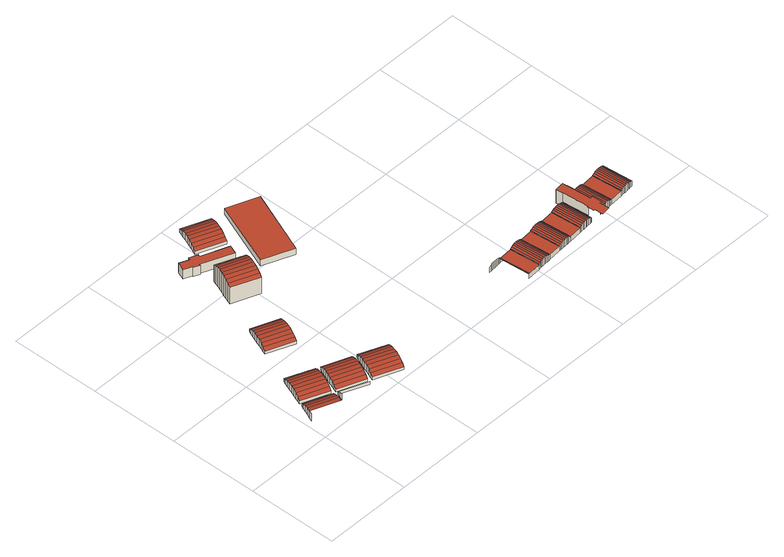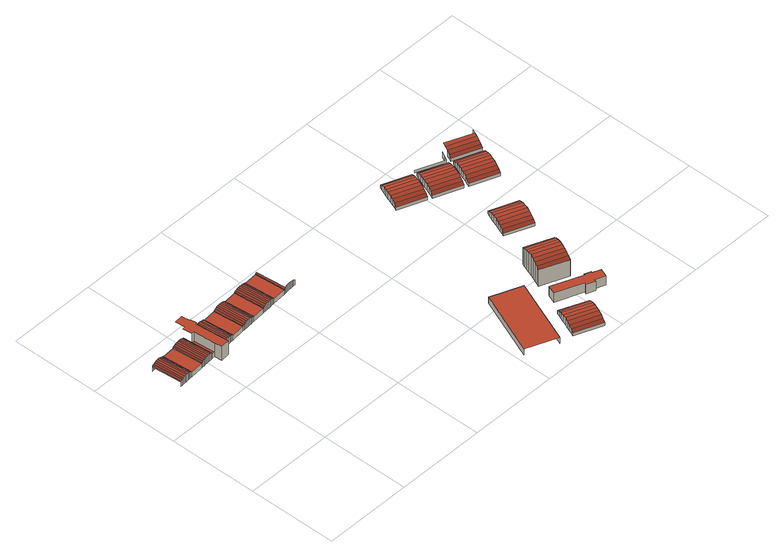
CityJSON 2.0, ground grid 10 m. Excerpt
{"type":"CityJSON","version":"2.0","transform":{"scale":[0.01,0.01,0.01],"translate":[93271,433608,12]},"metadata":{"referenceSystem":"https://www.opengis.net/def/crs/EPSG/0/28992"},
"CityObjects":{
"building1":{"type":"Building","attributes":{"measuredHeight":21.9},"children":["building1-1","building1-2","building1-3","building1-4","building1-5","building1-6","building1-7","building1-8","building1-9","building1-10","building1-11"],"geometry":[{"type":"MultiSurface","lod":"2","boundaries":[[[0,1,2,3]],[[4,2,1,5]],[[6,4,5,7]],[[8,6,7,9]],[[10,8,9,11]],[[12,13,14,15]],[[1,16,17,5]],[[13,18,19,14]],[[5,17,20,7]],[[18,21,22,19]],[[7,20,23,9]],[[21,24,25,22]],[[9,23,26,11]],[[27,10,11,26]],[[28,25,24,29]],[[30,12,15,31]],[[12,30,32,13]],[[33,28,29,34]],[[13,32,35,18]],[[36,33,34,37]],[[18,35,38,21]],[[39,40,23,20]],[[41,36,37,42]],[[21,38,43,24]],[[40,27,26,23]],[[44,45,46,47]],[[24,43,48,29]],[[49,44,47,50]],[[32,30,31,51]],[[29,48,52,34]],[[35,32,51,53]],[[34,52,54,37]],[[55,56,57,58]],[[38,35,53,59]],[[37,54,60,42]],[[56,61,62,57]],[[63,41,42,60]],[[43,38,59,64]],[[61,65,66,62]],[[64,67,48,43]],[[65,68,69,66]],[[70,49,50,71]],[[67,72,52,48]],[[73,69,68,74]],[[75,55,58,76]],[[72,77,54,52]],[[55,75,78,56]],[[79,73,74,80]],[[77,63,60,54]],[[56,78,81,61]],[[82,79,80,83]],[[84,85,86,87]],[[61,81,88,65]],[[89,82,83,90]],[[85,91,92,86]],[[65,88,93,68]],[[91,94,95,92]],[[68,93,96,74]],[[94,97,98,95]],[[78,75,76,99]],[[74,96,100,80]],[[81,78,99,101]],[[102,98,97,103]],[[104,84,87,105]],[[80,100,106,83]],[[84,104,107,85]],[[88,81,101,108]],[[109,102,103,110]],[[83,106,111,90]],[[112,113,114,115]],[[85,107,116,91]],[[117,89,90,111]],[[93,88,108,118]],[[119,109,110,120]],[[113,121,122,114]],[[91,116,123,94]],[[124,119,120,125]],[[118,126,96,93]],[[121,127,128,122]],[[94,123,129,97]],[[126,130,100,96]],[[131,128,127,132]],[[97,129,133,103]],[[130,134,106,100]],[[107,104,105,135]],[[136,131,132,137]],[[103,133,138,110]],[[134,117,111,106]],[[116,107,135,139]],[[140,136,137,141]],[[110,138,142,120]],[[113,143,144,121]],[[123,116,139,145]],[[146,140,141,147]],[[120,142,148,125]],[[149,124,125,148]],[[121,144,150,127]],[[129,123,145,151]],[[127,150,152,132]],[[151,153,133,129]],[[132,152,154,137]],[[153,155,138,133]],[[137,154,156,141]],[[155,157,142,138]],[[141,156,158,147]],[[157,149,148,142]],[[159,146,147,158]],[[160,161,162,163]],[[164,165,152,150]],[[161,166,167,162]],[[165,168,154,152]],[[166,169,170,167]],[[168,171,156,154]],[[169,172,173,170]],[[171,159,158,156]],[[174,173,172,175]],[[176,160,163,177]],[[160,176,178,161]],[[179,180,181,182]],[[183,174,175,184]],[[180,185,186,181]],[[161,178,187,166]],[[188,183,184,189]],[[185,190,191,186]],[[166,187,192,169]],[[193,188,189,194]],[[190,195,196,191]],[[169,192,197,172]],[[198,179,182,199]],[[195,200,201,196]],[[172,197,202,175]],[[178,176,177,203]],[[175,202,204,184]],[[205,198,199,206]],[[187,178,203,207]],[[186,191,196,201,208,209,210,211,206,199,182,181]],[[184,204,212,189]],[[192,187,207,213]],[[214,205,206,211]],[[189,212,215,194]],[[216,193,194,215]],[[197,192,213,217]],[[218,214,211,210]],[[217,219,202,197]],[[200,220,208,201]],[[219,221,204,202]],[[221,222,212,204]],[[222,216,215,212]],[[223,218,210,209]],[[224,225,226,227]],[[225,228,229,226]],[[228,230,231,229]],[[220,223,209,208]],[[232,224,227,233]],[[224,232,234,225]],[[225,234,235,228]],[[228,235,236,230]],[[230,236,237,238]],[[234,232,233,239]],[[240,241,242,243]],[[235,234,239,244]],[[236,235,244,245]],[[237,236,245,246]],[[247,240,243,248]],[[246,249,250,237]],[[243,242,251,248]],[[241,252,251,242]],[[253,254,255,256]],[[254,257,258,255]],[[257,259,260,258]],[[259,261,262,260]],[[261,263,264,262]],[[263,265,266,264]],[[267,268,269,270]],[[270,269,271,272]],[[265,267,273,266]],[[272,274,273,267,270]],[[275,272,271,276]],[[272,275,277,274]],[[275,276,278,279]],[[279,278,280,281]],[[281,280,282,283]],[[275,279,281,284,277]],[[283,282,285,286]],[[281,283,287,284]],[[286,285,288,289]],[[283,286,290,287]],[[289,288,291,292]],[[286,289,293,290]],[[292,291,294,295]],[[289,292,296,293]],[[295,294,297,298]],[[292,295,299,296]],[[298,297,300,301]],[[301,300,302,303]],[[295,298,304,299]],[[303,305,304,298,301]],[[306,303,302,307]],[[308,305,303,306]],[[306,307,309,310]],[[310,309,311,312]],[[312,311,313,314]],[[306,310,312,315,308]],[[314,313,316,317]],[[312,314,318,315]],[[317,316,319,320]],[[314,317,321,318]],[[320,319,322,323]],[[317,320,324,321]],[[323,322,325,326]],[[320,323,327,324]],[[326,325,328,329]],[[323,326,330,327]],[[329,328,331,332]],[[332,331,333,334]],[[326,329,335,330]],[[334,336,335,329,332]],[[337,334,333,338]],[[334,337,339,336]],[[337,338,340,341]],[[341,340,342,343]],[[343,342,344,345]],[[346,339,337,341,343]],[[345,344,347,348]],[[343,345,349,346]],[[348,347,350,351]],[[345,348,352,349]],[[351,350,353,354]],[[348,351,355,352]],[[354,353,356,357]],[[351,354,358,355]],[[357,356,359,360]],[[354,357,361,358]],[[360,359,362,363]],[[364,365,366,367,368,369]],[[363,362,366,365]],[[357,360,370,361]],[[364,369,371,372]],[[365,373,370,360,363]],[[374,373,365,364]],[[371,375,376,377,378,379,380,381,382,383,384,385,386,387,388,372]],[[388,389,374,364,372]],[[385,384,390,391]],[[392,389,388,387]],[[386,385,391,393]],[[394,395,396,393,391,390]],[[397,398,396,395]],[[387,386,393,399,392]],[[398,397,400,401]],[[402,399,393,396]],[[401,400,403,404]],[[401,405,402,396,398]],[[404,403,406,407]],[[408,405,401,404]],[[407,406,409,410]],[[411,408,404,407]],[[410,409,412,413]],[[414,411,407,410]],[[413,412,415,416]],[[417,414,410,413]],[[416,415,418,419]],[[420,417,413,416]],[[419,418,421,422]],[[422,421,423,424]],[[425,420,416,419]],[[419,422,424,426,425]],[[427,424,423,428]],[[429,426,424,427]],[[427,428,430,431]],[[431,430,432,433]],[[427,431,433,434,429]],[[435,434,433,436]]],"semantics":{"surfaces":[{"type":"WallSurface"},{"type":"RoofSurface"}],"values":[0,0,0,0,0,0,1,0,1,0,1,0,1,0,0,0,1,0,1,0,1,0,0,1,0,0,1,0,0,1,0,1,0,0,1,0,0,0,0,0,0,0,0,0,0,0,1,0,0,1,0,0,1,0,0,1,0,1,0,0,1,0,0,0,1,1,0,0,1,0,1,0,0,0,0,1,0,0,0,1,0,0,1,0,0,0,1,0,0,0,1,1,0,0,1,0,1,0,1,0,1,0,1,0,1,0,0,0,0,0,0,0,0,0,0,0,0,1,0,0,0,1,0,0,1,0,0,1,0,0,1,0,1,0,0,1,1,0,0,1,0,0,0,0,0,0,0,0,0,0,0,0,0,0,1,1,1,1,0,0,0,0,0,0,0,1,0,0,0,0,0,0,0,1,0,0,0,1,0,0,1,1,0,1,0,1,0,1,0,1,0,1,0,1,0,0,0,1,0,0,1,1,0,1,0,1,0,1,0,1,0,1,0,1,0,0,0,1,0,0,1,1,0,1,0,1,0,1,0,1,0,1,0,1,1,0,0,0,0,0,1,0,0,0,0,1,0,0,1,0,1,0,1,0,1,0,1,0,1,0,1,0,1,0,0,0,1,0,0,1,0,0]}}]},
"building1-1":{"type":"BuildingInstallation","parents":["building1"],"geometry":[{"type":"MultiSurface","lod":"2","boundaries":[[[13,18,19,14]],[[36,33,34,37]],[[38,35,53,59]],[[35,32,51,53]],[[43,38,59,64]],[[67,72,52,48]],[[28,25,24,29]],[[72,77,54,52]],[[64,67,48,43]],[[18,21,22,19]],[[21,24,25,22]],[[63,41,42,60]],[[41,36,37,42]],[[33,28,29,34]],[[77,63,60,54]],[[12,13,14,15]],[[32,30,31,51]],[[30,12,15,31]],[[21,38,43,24]],[[34,52,54,37]],[[18,35,38,21]],[[13,32,35,18]],[[29,48,52,34]],[[24,43,48,29]],[[37,54,60,42]],[[12,30,32,13]]],"semantics":{"surfaces":[{"type":"WallSurface"},{"type":"RoofSurface"}],"values":[0,0,0,0,0,0,0,0,0,0,0,0,0,0,0,0,0,0,1,1,1,1,1,1,1,1]}}]},
"building1-2":{"type":"BuildingInstallation","parents":["building1"],"geometry":[{"type":"MultiSurface","lod":"2","boundaries":[[[118,126,96,93]],[[81,78,99,101]],[[82,79,80,83]],[[126,130,100,96]],[[73,69,68,74]],[[78,75,76,99]],[[55,56,57,58]],[[117,89,90,111]],[[130,134,106,100]],[[79,73,74,80]],[[65,68,69,66]],[[93,88,108,118]],[[61,65,66,62]],[[88,81,101,108]],[[75,55,58,76]],[[134,117,111,106]],[[56,61,62,57]],[[89,82,83,90]],[[55,75,78,56]],[[68,93,96,74]],[[74,96,100,80]],[[65,88,93,68]],[[61,81,88,65]],[[56,78,81,61]],[[83,106,111,90]],[[80,100,106,83]]],"semantics":{"surfaces":[{"type":"WallSurface"},{"type":"RoofSurface"}],"values":[0,0,0,0,0,0,0,0,0,0,0,0,0,0,0,0,0,0,1,1,1,1,1,1,1,1]}}]},
"building1-3":{"type":"BuildingInstallation","parents":["building1"],"geometry":[{"type":"MultiSurface","lod":"2","boundaries":[[[124,119,120,125]],[[157,149,148,142]],[[149,124,125,148]],[[119,109,110,120]],[[155,157,142,138]],[[153,155,138,133]],[[107,104,105,135]],[[151,153,133,129]],[[94,97,98,95]],[[129,123,145,151]],[[91,94,95,92]],[[123,116,139,145]],[[85,91,92,86]],[[116,107,135,139]],[[84,85,86,87]],[[104,84,87,105]],[[109,102,103,110]],[[102,98,97,103]],[[120,142,148,125]],[[110,138,142,120]],[[84,104,107,85]],[[103,133,138,110]],[[91,116,123,94]],[[85,107,116,91]],[[97,129,133,103]],[[94,123,129,97]]],"semantics":{"surfaces":[{"type":"WallSurface"},{"type":"RoofSurface"}],"values":[0,0,0,0,0,0,0,0,0,0,0,0,0,0,0,0,0,0,1,1,1,1,1,1,1,1]}}]},
"building1-4":{"type":"BuildingInstallation","parents":["building1"],"geometry":[{"type":"MultiSurface","lod":"2","boundaries":[[[131,128,127,132]],[[113,121,122,114]],[[159,146,147,158]],[[143,437,438,439]],[[136,131,132,137]],[[112,113,114,115]],[[164,165,152,150]],[[140,136,137,141]],[[121,127,128,122]],[[165,168,154,152]],[[146,140,141,147]],[[168,171,156,154]],[[150,144,440,164]],[[144,143,439,440]],[[171,159,158,156]],[[441,112,115,442]],[[437,443,444,438]],[[443,441,442,444]],[[113,143,144,121]],[[141,156,158,147]],[[132,152,154,137]],[[127,150,152,132]],[[441,443,437,112]],[[137,154,156,141]],[[121,144,150,127]],[[112,437,143,113]]],"semantics":{"surfaces":[{"type":"WallSurface"},{"type":"RoofSurface"}],"values":[0,0,0,0,0,0,0,0,0,0,0,0,0,0,0,0,0,0,1,1,1,1,1,1,1,1]}}]},
"building1-5":{"type":"BuildingInstallation","parents":["building1"],"geometry":[{"type":"MultiSurface","lod":"2","boundaries":[[[166,169,170,167]],[[188,183,184,189]],[[222,216,215,212]],[[169,172,173,170]],[[183,174,175,184]],[[216,193,194,215]],[[197,192,213,217]],[[193,188,189,194]],[[174,173,172,175]],[[221,222,212,204]],[[217,219,202,197]],[[219,221,204,202]],[[192,187,207,213]],[[161,166,167,162]],[[187,178,203,207]],[[160,161,162,163]],[[178,176,177,203]],[[176,160,163,177]],[[161,178,187,166]],[[160,176,178,161]],[[175,202,204,184]],[[169,192,197,172]],[[166,187,192,169]],[[184,204,212,189]],[[189,212,215,194]],[[172,197,202,175]]],"semantics":{"surfaces":[{"type":"WallSurface"},{"type":"RoofSurface"}],"values":[0,0,0,0,0,0,0,0,0,0,0,0,0,0,0,0,0,0,1,1,1,1,1,1,1,1]}}]},
"building1-6":{"type":"BuildingInstallation","parents":["building1"],"geometry":[{"type":"MultiSurface","lod":"2","boundaries":[[[225,228,229,226]],[[235,234,239,244]],[[228,230,231,229]],[[246,249,250,237]],[[236,235,244,245]],[[232,224,227,233]],[[224,225,226,227]],[[445,446,447,448]],[[446,449,450,447]],[[234,232,233,239]],[[249,445,448,250]],[[451,452,238,453]],[[454,451,453,455]],[[449,456,457,450]],[[456,458,459,457]],[[230,238,452,231]],[[458,454,455,459]],[[237,236,245,246]],[[459,447,450,457]],[[230,236,237,238]],[[453,250,448,455]],[[228,235,236,230]],[[225,234,235,228]],[[224,232,234,225]],[[238,237,250,453]],[[455,448,447,459]]],"semantics":{"surfaces":[{"type":"WallSurface"},{"type":"RoofSurface"}],"values":[0,0,0,0,0,0,0,0,0,0,0,0,0,0,0,0,0,0,1,1,1,1,1,1,1,1]}}]},
"building1-7":{"type":"BuildingInstallation","parents":["building1"],"geometry":[{"type":"MultiSurface","lod":"2","boundaries":[[[460,461,302,300,297]],[[276,462,463,280,278]],[[275,279,281,284,277]],[[461,464,307,302]],[[308,305,303,306]],[[281,283,287,284]],[[301,300,302,303]],[[295,298,304,299]],[[288,285,465,466]],[[297,294,467,460]],[[292,295,299,296]],[[294,291,468,467]],[[289,292,296,293]],[[285,282,469,465]],[[272,275,277,274]],[[275,276,278,279]],[[283,286,290,287]],[[303,305,304,298,301]],[[291,288,466,468]],[[286,289,293,290]],[[282,280,463,469]],[[276,271,470,462]],[[295,294,297,298]],[[292,291,294,295]],[[289,288,291,292]],[[286,285,288,289]],[[283,282,285,286]],[[279,278,280,281]],[[298,297,300,301]],[[281,280,282,283]]],"semantics":{"surfaces":[{"type":"WallSurface"},{"type":"RoofSurface"}],"values":[0,0,0,0,0,0,0,0,0,0,0,0,0,0,0,0,0,0,0,0,0,0,1,1,1,1,1,1,1,1]}}]},
"building1-8":{"type":"BuildingInstallation","parents":["building1"],"geometry":[{"type":"MultiSurface","lod":"2","boundaries":[[[334,336,335,329,332]],[[323,326,330,327]],[[306,310,312,315,308]],[[311,309,307,464,471]],[[306,307,309,310]],[[333,331,328,472,473]],[[332,331,333,334]],[[326,329,335,330]],[[328,325,474,472]],[[322,319,475,476]],[[317,320,324,321]],[[319,316,477,475]],[[314,317,321,318]],[[316,313,478,477]],[[313,311,471,478]],[[312,314,318,315]],[[320,323,327,324]],[[325,322,476,474]],[[310,309,311,312]],[[317,316,319,320]],[[329,328,331,332]],[[326,325,328,329]],[[323,322,325,326]],[[320,319,322,323]],[[312,311,313,314]],[[314,313,316,317]]],"semantics":{"surfaces":[{"type":"WallSurface"},{"type":"RoofSurface"}],"values":[0,0,0,0,0,0,0,0,0,0,0,0,0,0,0,0,0,0,1,1,1,1,1,1,1,1]}}]},
"building1-9":{"type":"BuildingInstallation","parents":["building1"],"geometry":[{"type":"MultiSurface","lod":"2","boundaries":[[[365,373,370,360,363]],[[363,362,366,365]],[[359,356,479,480]],[[356,353,481,479]],[[337,338,340,341]],[[344,342,482,483]],[[348,351,355,352]],[[350,347,484,485]],[[347,344,483,484]],[[480,486,366,362,359]],[[338,487,482,342,340]],[[374,373,365,364]],[[346,339,337,341,343]],[[345,348,352,349]],[[343,345,349,346]],[[334,337,339,336]],[[351,354,358,355]],[[338,333,473,487]],[[486,488,367,366]],[[357,360,370,361]],[[354,357,361,358]],[[353,350,485,481]],[[360,359,362,363]],[[357,356,359,360]],[[354,353,356,357]],[[351,350,353,354]],[[348,347,350,351]],[[345,344,347,348]],[[343,342,344,345]],[[341,340,342,343]]],"semantics":{"surfaces":[{"type":"WallSurface"},{"type":"RoofSurface"}],"values":[0,0,0,0,0,0,0,0,0,0,0,0,0,0,0,0,0,0,0,0,0,0,1,1,1,1,1,1,1,1]}}]},
"building1-10":{"type":"BuildingInstallation","parents":["building1"],"geometry":[{"type":"MultiSurface","lod":"2","boundaries":[[[489,490,412,409]],[[414,411,407,410]],[[400,397,395,491,492]],[[402,399,393,396]],[[420,417,413,416]],[[490,493,415,412]],[[494,491,395,394]],[[423,421,418,495,496]],[[401,405,402,396,398]],[[419,422,424,426,425]],[[417,414,410,413]],[[497,489,409,406]],[[422,421,423,424]],[[425,420,416,419]],[[493,495,418,415]],[[411,408,404,407]],[[397,398,396,395]],[[498,497,406,403]],[[408,405,401,404]],[[492,498,403,400]],[[416,415,418,419]],[[404,403,406,407]],[[419,418,421,422]],[[398,397,400,401]],[[401,400,403,404]],[[413,412,415,416]],[[407,406,409,410]],[[410,409,412,413]]],"semantics":{"surfaces":[{"type":"WallSurface"},{"type":"RoofSurface"}],"values":[0,0,0,0,0,0,0,0,0,0,0,0,0,0,0,0,0,0,0,0,1,1,1,1,1,1,1,1]}}]},
"building1-11":{"type":"BuildingInstallation","parents":["building1"],"geometry":[{"type":"MultiSurface","lod":"2","boundaries":[[[499,500,501,502]],[[429,426,424,427]],[[432,430,428,503,504]],[[496,503,428,423]],[[505,506,507,508,509]],[[500,510,511,501]],[[512,513,514,515]],[[516,509,508,517]],[[427,428,430,431]],[[513,518,519,514]],[[504,520,521,432]],[[522,506,505,523]],[[520,512,515,521]],[[524,525,526,527]],[[502,516,517,528,499]],[[427,431,433,434,429]],[[518,522,523,519]],[[525,435,436,526]],[[510,524,527,511]],[[435,434,433,436]],[[433,432,521,436]],[[436,521,515,526]],[[502,505,509,516]],[[527,514,519,511]],[[511,519,523,501]],[[526,515,514,527]],[[501,523,505,502]],[[431,430,432,433]]],"semantics":{"surfaces":[{"type":"WallSurface"},{"type":"RoofSurface"}],"values":[0,0,0,0,0,0,0,0,0,0,0,0,0,0,0,0,0,0,0,0,1,1,1,1,1,1,1,1]}}]}
},
"vertices":[
[76,247,184],[93,290,188],[93,290,99],[76,247,99],[111,333,99],[111,333,184],[127,374,99],[127,374,174],[143,412,99],[143,412,157],[157,447,99],[157,447,135],[167,485,135],[181,519,157],[181,519,99],[167,485,99],[396,168,188],[413,211,184],[196,557,174],[196,557,99],[430,252,174],[213,598,184],[213,598,99],[445,290,157],[230,641,188],[230,641,99],[459,325,135],[459,325,99],[247,684,99],[247,684,184],[470,363,135],[470,363,99],[484,397,157],[264,725,99],[264,725,174],[499,435,174],[279,763,99],[279,763,157],[515,476,184],[430,252,99],[445,290,99],[293,798,99],[293,798,135],[533,519,188],[490,272,99],[475,234,99],[475,234,174],[490,272,157],[550,562,184],[504,306,99],[504,306,135],[484,397,99],[566,603,174],[499,435,99],[582,641,157],[515,346,135],[529,380,157],[529,380,99],[515,346,99],[515,476,99],[596,676,135],[545,418,174],[545,418,99],[596,676,99],[533,519,99],[561,460,184],[561,460,99],[550,562,99],[578,502,188],[578,502,99],[807,184,99],[807,184,135],[566,603,99],[596,545,99],[596,545,184],[818,224,135],[818,224,99],[582,641,99],[832,258,157],[612,586,99],[612,586,174],[847,296,174],[627,624,99],[627,624,157],[445,1179,135],[459,1214,157],[459,1214,99],[445,1179,99],[864,338,184],[641,659,99],[641,659,135],[474,1252,174],[474,1252,99],[881,380,188],[491,1293,184],[491,1293,99],[898,423,184],[508,1336,188],[508,1336,99],[832,258,99],[915,464,174],[847,296,99],[525,1379,99],[525,1379,184],[748,1058,135],[748,1058,99],[930,502,157],[761,1092,157],[864,338,99],[542,1420,99],[542,1420,174],[944,537,135],[879,240,157],[895,278,174],[895,278,99],[879,240,99],[777,1130,174],[944,537,99],[881,380,99],[557,1458,99],[557,1458,157],[912,319,184],[912,319,99],[793,1171,184],[571,1492,99],[571,1492,135],[898,423,99],[929,362,188],[929,362,99],[810,1214,188],[915,464,99],[946,405,99],[946,405,184],[828,1257,184],[930,502,99],[761,1092,99],[962,446,99],[962,446,174],[844,1298,174],[777,1130,99],[978,484,99],[978,484,157],[860,1336,157],[1198,156,174],[1214,197,184],[793,1171,99],[992,519,99],[992,519,135],[874,1370,135],[874,1370,99],[1231,240,188],[810,1214,99],[1249,283,184],[828,1257,99],[1265,324,174],[844,1298,99],[1280,362,157],[860,1336,99],[1294,397,135],[1294,397,99],[724,1881,307],[738,1915,329],[738,1915,99],[724,1881,99],[1231,240,99],[1249,283,99],[754,1954,346],[754,1954,99],[1265,324,99],[770,1995,357],[770,1995,99],[1280,362,99],[787,2037,360],[787,2037,99],[805,2080,99],[805,2080,357],[1027,1759,307],[1027,1759,99],[1041,1793,329],[715,2524,99],[676,2429,99],[676,2429,215],[715,2524,215],[821,2121,99],[821,2121,346],[768,2391,99],[768,2391,215],[1056,1832,346],[837,2159,99],[837,2159,329],[764,2382,99],[764,2382,215],[1073,1873,357],[850,2194,99],[850,2194,307],[833,2354,99],[833,2354,215],[1090,1915,360],[824,2479,99],[824,2479,215],[837,2366,99],[837,2366,215],[1107,1958,357],[1041,1793,99],[1124,1999,346],[834,2504,99],[834,2504,215],[1056,1832,99],[1176,2227,215],[1215,2322,215],[916,2444,215],[926,2466,215],[1139,2038,329],[1073,1873,99],[926,2466,99],[1153,2072,307],[1153,2072,99],[1090,1915,99],[916,2444,99],[1107,1958,99],[1176,2227,99],[1124,1999,99],[1139,2038,99],[1215,2322,99],[1000,2573,136],[1013,2607,158],[1013,2607,99],[1000,2573,99],[1029,2645,175],[1029,2645,99],[1046,2686,186],[1046,2686,99],[1302,2451,136],[1302,2451,99],[1316,2485,158],[1332,2523,175],[1348,2564,186],[1365,2607,189],[1063,2729,189],[1316,2485,99],[1296,2020,99],[1637,1882,99],[1637,1882,175],[1296,2020,175],[1332,2523,99],[1348,2564,99],[1365,2607,99],[1586,2740,99],[1586,2740,175],[1383,2650,99],[1383,2650,186],[1927,2603,175],[1927,2603,99],[2676,390,165],[2694,392,175],[2694,392,99],[2676,390,99],[2714,394,183],[2714,394,99],[2735,395,188],[2735,395,99],[2757,397,189],[2757,397,99],[2779,399,188],[2779,399,99],[2801,401,183],[2801,401,99],[2820,403,175],[2851,65,175],[2868,67,165],[2838,405,165],[2868,67,157],[2838,405,157],[2820,403,99],[2838,405,99],[2991,418,157],[3022,80,157],[2991,418,99],[3022,80,165],[2991,418,165],[3040,82,175],[3009,420,175],[3059,84,183],[3029,422,183],[3009,420,99],[3081,86,188],[3051,424,188],[3029,422,99],[3103,88,189],[3073,426,189],[3051,424,99],[3125,90,188],[3095,428,188],[3073,426,99],[3146,92,183],[3116,429,183],[3095,428,99],[3166,93,175],[3136,431,175],[3116,429,99],[3184,95,165],[3154,433,165],[3184,95,157],[3154,433,157],[3136,431,99],[3154,433,99],[3301,446,157],[3332,108,157],[3301,446,99],[3332,108,165],[3301,446,165],[3349,110,175],[3319,448,175],[3369,111,183],[3339,449,183],[3319,448,99],[3391,113,188],[3360,451,188],[3339,449,99],[3413,115,189],[3383,453,189],[3360,451,99],[3435,117,188],[3405,455,188],[3383,453,99],[3456,119,183],[3426,457,183],[3405,455,99],[3476,121,175],[3446,459,175],[3426,457,99],[3494,123,165],[3464,460,165],[3494,123,157],[3464,460,157],[3446,459,99],[3464,460,99],[3619,474,157],[3649,136,157],[3619,474,99],[3649,136,165],[3619,474,165],[3667,138,175],[3637,476,175],[3687,140,183],[3657,478,183],[3637,476,99],[3708,142,188],[3678,479,188],[3657,478,99],[3730,144,189],[3700,482,189],[3678,479,99],[3752,146,188],[3722,484,188],[3700,482,99],[3774,148,183],[3743,485,183],[3722,484,99],[3794,149,175],[3763,487,175],[3743,485,99],[3812,151,165],[3781,489,165],[3796,490,157],[3781,489,157],[3812,151,157],[3814,151,157],[3810,194,157],[3824,196,157],[3763,487,99],[3824,196,274],[3796,490,274],[3781,489,99],[3796,490,99],[3810,194,274],[3814,151,274],[3817,122,274],[3830,124,274],[3839,27,274],[3936,37,274],[3925,150,274],[3955,152,274],[3954,164,274],[3945,258,274],[3919,256,274],[3896,499,274],[3888,582,274],[3788,572,274],[3788,572,99],[3945,258,157],[3919,256,157],[3888,582,99],[3896,499,157],[3954,164,157],[3959,164,157],[3929,502,157],[3959,164,165],[3929,502,165],[3896,499,99],[3977,166,175],[3947,504,175],[3929,502,99],[3997,167,183],[3967,505,183],[3947,504,99],[4018,169,188],[3988,507,188],[3967,505,99],[4040,171,189],[4010,509,189],[3988,507,99],[4062,173,188],[4032,511,188],[4010,509,99],[4084,175,183],[4054,513,183],[4032,511,99],[4104,177,175],[4073,515,175],[4054,513,99],[4121,179,165],[4091,516,165],[4121,179,157],[4091,516,157],[4073,515,99],[4091,516,99],[4243,530,157],[4273,192,157],[4243,530,99],[4273,192,165],[4243,530,165],[4291,194,175],[4261,532,175],[4261,532,99],[4281,533,99],[4281,533,183],
[1182,118,157],[1182,118,99],[1198,156,99],[1214,197,99],[866,206,135],[866,206,99],[1168,84,135],[1168,84,99],
[1399,2691,99],[1415,2729,99],[1415,2729,158],[1399,2691,175],[1429,2763,99],[1429,2763,136],[1080,2772,99],[1063,2729,99],[1080,2772,186],[1096,2813,99],[1096,2813,175],[1126,2885,99],[1126,2885,136],[1112,2851,99],[1112,2851,158],
[3166,93,99],[3184,95,99],[3022,80,99],[3040,82,99],[3332,108,99],[3081,86,99],[3103,88,99],[3146,92,99],[3125,90,99],[3059,84,99],[2868,67,99],
[3349,110,99],[3476,121,99],[3494,123,99],[3456,119,99],[3413,115,99],[3435,117,99],[3391,113,99],[3369,111,99],
[3774,148,99],[3794,149,99],[3752,146,99],[3667,138,99],[3687,140,99],[3708,142,99],[3730,144,99],[3812,151,99],[3649,136,99],[3814,151,99],
[4040,171,99],[4062,173,99],[3959,164,99],[3977,166,99],[4084,175,99],[3954,164,99],[4104,177,99],[4121,179,99],[4018,169,99],[3997,167,99],
[4387,543,99],[4368,541,99],[4368,541,183],[4387,543,175],[4273,192,99],[4291,194,99],[4418,205,175],[4418,205,99],[4435,207,99],[4435,207,157],[4435,207,165],[4346,539,99],[4346,539,188],[4332,197,99],[4354,199,99],[4354,199,189],[4332,197,188],[4405,544,165],[4405,544,157],[4376,201,99],[4376,201,188],[4311,196,99],[4311,196,183],[4398,203,99],[4398,203,183],[4324,537,99],[4302,535,99],[4302,535,188],[4324,537,189],[4405,544,99]
]}
